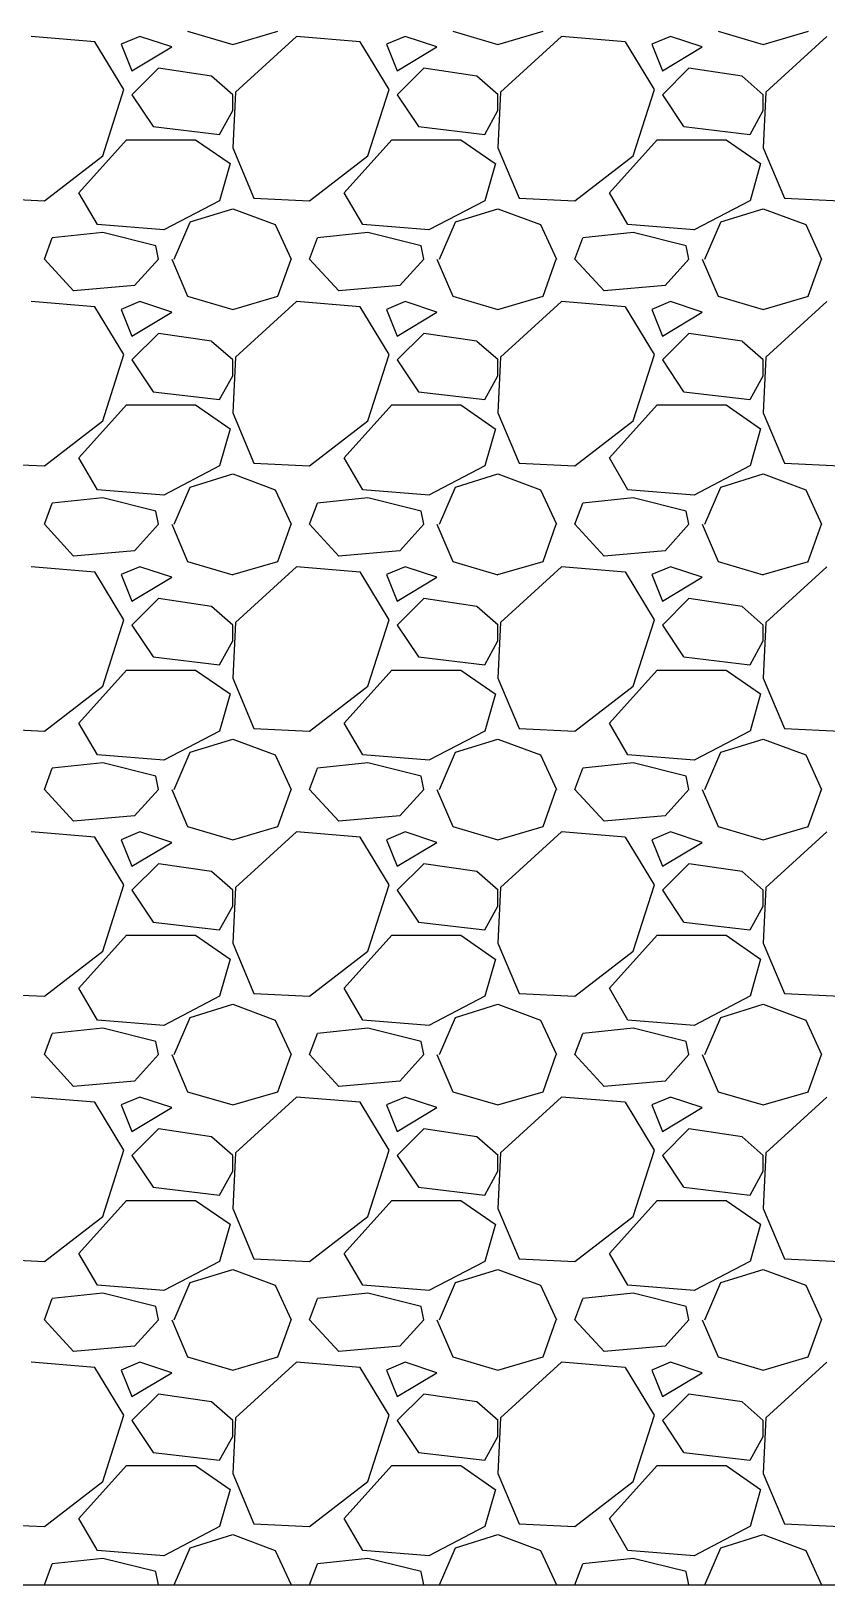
# Model space of a CAD drawing. Header units: metres. Extents: x 0 to 602, y 0 to 196.
# Drawn here: x 430.049 to 430.499, y 77.9 to 78.779 of the extents above; entities that cross this region are included whole.
import ezdxf

# ---------------------------------------------------------------- set-up
doc = ezdxf.new("R2010")
doc.units = ezdxf.units.M
doc.header["$MEASUREMENT"] = 0

msp = doc.modelspace()

# ---------------------------------------------------------------- linework, layer by layer
at = {"color": 2, "linetype": 'Continuous'}
for p, q in [((430.08481, 78.77331), (430.04881, 78.77631)), ((430.11031, 78.77632), (430.09981, 78.77182)), ((430.12831, 78.77032), (430.11031, 78.77632)), ((430.1373, 78.77931), (430.1628, 78.77181)), ((430.16281, 78.77181), (430.18831, 78.77931)), ((430.1988, 78.77631), (430.1643, 78.74481)), ((430.23481, 78.77331), (430.19881, 78.77631)), ((430.26031, 78.77632), (430.24981, 78.77182)), ((430.27831, 78.77032), (430.26031, 78.77632)), ((430.2873, 78.77931), (430.3128, 78.77181)), ((430.31281, 78.77181), (430.33831, 78.77931)), ((430.3488, 78.77631), (430.3143, 78.74481)), ((430.38481, 78.77331), (430.34881, 78.77631)), ((430.41031, 78.77632), (430.39981, 78.77182)), ((430.42831, 78.77032), (430.41031, 78.77632)), ((430.4373, 78.77931), (430.4628, 78.77181)), ((430.46281, 78.77181), (430.48831, 78.77931)), ((430.4988, 78.77631), (430.4643, 78.74481)), ((430.10134, 78.74632), (430.08484, 78.77332)), ((430.0998, 78.77182), (430.1058, 78.75682)), ((430.10581, 78.75682), (430.12831, 78.77032)), ((430.25134, 78.74632), (430.23484, 78.77332)), ((430.2498, 78.77182), (430.2558, 78.75682)), ((430.25581, 78.75682), (430.27831, 78.77032)), ((430.40134, 78.74632), (430.38484, 78.77332)), ((430.3998, 78.77182), (430.4058, 78.75682)), ((430.40581, 78.75682), (430.42831, 78.77032)), ((430.12081, 78.75831), (430.10581, 78.74331)), ((430.15081, 78.75382), (430.12081, 78.75832)), ((430.27081, 78.75831), (430.25581, 78.74331)), ((430.30081, 78.75382), (430.27081, 78.75832)), ((430.42081, 78.75831), (430.40581, 78.74331)), ((430.45081, 78.75382), (430.42081, 78.75832)), ((430.16283, 78.7433), (430.15083, 78.7538)), ((430.31283, 78.74329), (430.30083, 78.75379)), ((430.46283, 78.74329), (430.45083, 78.75379)), ((430.08931, 78.70881), (430.10131, 78.74631)), ((430.1058, 78.74332), (430.1178, 78.72532)), ((430.1643, 78.74483), (430.1628, 78.71333)), ((430.16281, 78.73432), (430.16281, 78.74332)), ((430.23931, 78.70881), (430.25131, 78.74631)), ((430.2558, 78.74332), (430.2678, 78.72532)), ((430.3143, 78.74483), (430.3128, 78.71333)), ((430.31281, 78.73432), (430.31281, 78.74332)), ((430.38931, 78.70881), (430.40131, 78.74631)), ((430.4058, 78.74332), (430.4178, 78.72532)), ((430.4643, 78.74483), (430.4628, 78.71333)), ((430.46281, 78.73432), (430.46281, 78.74332)), ((430.15532, 78.72082), (430.16282, 78.73432)), ((430.30532, 78.72082), (430.31282, 78.73432)), ((430.45532, 78.72082), (430.46282, 78.73432)), ((430.11781, 78.72531), (430.15531, 78.72081)), ((430.26781, 78.72531), (430.30531, 78.72081)), ((430.41781, 78.72531), (430.45531, 78.72081)), ((430.0758, 78.68783), (430.1028, 78.71783)), ((430.10281, 78.71782), (430.14181, 78.71782)), ((430.1418, 78.71784), (430.1613, 78.70434)), ((430.2258, 78.68783), (430.2528, 78.71783)), ((430.25281, 78.71782), (430.29181, 78.71782)), ((430.2918, 78.71784), (430.3113, 78.70434)), ((430.3758, 78.68783), (430.4028, 78.71783)), ((430.40281, 78.71782), (430.44181, 78.71782)), ((430.4418, 78.71784), (430.4613, 78.70434)), ((430.05631, 78.6833), (430.08931, 78.7088)), ((430.16279, 78.71335), (430.17479, 78.68485)), ((430.20631, 78.68329), (430.23931, 78.70879)), ((430.31278, 78.71335), (430.32478, 78.68485)), ((430.35631, 78.68329), (430.38931, 78.70879)), ((430.46278, 78.71335), (430.47478, 78.68485)), ((430.16132, 78.70431), (430.15532, 78.68331)), ((430.31132, 78.70431), (430.30532, 78.68331)), ((430.46132, 78.70431), (430.45532, 78.68331)), ((430.0248, 78.68481), (430.0563, 78.68331)), ((430.08633, 78.66981), (430.07583, 78.68781)), ((430.1553, 78.68332), (430.1238, 78.66682)), ((430.1748, 78.68481), (430.2063, 78.68331)), ((430.23633, 78.66981), (430.22583, 78.68781)), ((430.3053, 78.68332), (430.2738, 78.66682)), ((430.3248, 78.68481), (430.3563, 78.68331)), ((430.38633, 78.66981), (430.37583, 78.68781)), ((430.4553, 78.68332), (430.4238, 78.66682)), ((430.4748, 78.68481), (430.5063, 78.68331)), ((430.1298, 78.65031), (430.1388, 78.67131)), ((430.13881, 78.67132), (430.16281, 78.67882)), ((430.16281, 78.67882), (430.18681, 78.66982)), ((430.2798, 78.65031), (430.2888, 78.67131)), ((430.28881, 78.67132), (430.31281, 78.67882)), ((430.31281, 78.67882), (430.33681, 78.66982)), ((430.4298, 78.65031), (430.4388, 78.67131)), ((430.43881, 78.67132), (430.46281, 78.67882)), ((430.46281, 78.67882), (430.48681, 78.66982)), ((430.0563, 78.65032), (430.0608, 78.66232)), ((430.08931, 78.66531), (430.06081, 78.66231)), ((430.1238, 78.66683), (430.0863, 78.66983)), ((430.11931, 78.65782), (430.08931, 78.66532)), ((430.18681, 78.66981), (430.19581, 78.65031)), ((430.2063, 78.65032), (430.2108, 78.66232)), ((430.23931, 78.66531), (430.21081, 78.66231)), ((430.2738, 78.66683), (430.2363, 78.66983)), ((430.26931, 78.65782), (430.23931, 78.66532)), ((430.33681, 78.66981), (430.34581, 78.65031)), ((430.3563, 78.65032), (430.3608, 78.66232)), ((430.38931, 78.66531), (430.36081, 78.66231)), ((430.4238, 78.66683), (430.3863, 78.66983)), ((430.41931, 78.65782), (430.38931, 78.66532)), ((430.48681, 78.66981), (430.49581, 78.65031)), ((430.12081, 78.65031), (430.11931, 78.65781)), ((430.27081, 78.65031), (430.26931, 78.65781)), ((430.42081, 78.6503), (430.41931, 78.6578)), ((430.0728, 78.63235), (430.0563, 78.65035)), ((430.1208, 78.65033), (430.1073, 78.63533)), ((430.1283, 78.65032), (430.1373, 78.62932)), ((430.1883, 78.62933), (430.1958, 78.65033)), ((430.2228, 78.63235), (430.2063, 78.65035)), ((430.2708, 78.65033), (430.2573, 78.63533)), ((430.2783, 78.65032), (430.2873, 78.62932)), ((430.3383, 78.62933), (430.3458, 78.65033)), ((430.3728, 78.63235), (430.3563, 78.65035)), ((430.4208, 78.65033), (430.4073, 78.63533)), ((430.4283, 78.65032), (430.4373, 78.62932)), ((430.4883, 78.62933), (430.4958, 78.65033)), ((430.10731, 78.63532), (430.07281, 78.63232)), ((430.25731, 78.63532), (430.22281, 78.63232)), ((430.40731, 78.63532), (430.37281, 78.63232)), ((430.1373, 78.62931), (430.1628, 78.62181)), ((430.16281, 78.62182), (430.18831, 78.62932)), ((430.2873, 78.62931), (430.3128, 78.62181)), ((430.31281, 78.62182), (430.33831, 78.62932)), ((430.4373, 78.62931), (430.4628, 78.62181)), ((430.46281, 78.62182), (430.48831, 78.62932)), ((430.08481, 78.62331), (430.04881, 78.62631)), ((430.10133, 78.59632), (430.08483, 78.62332)), ((430.0998, 78.62182), (430.1058, 78.60682)), ((430.11031, 78.62632), (430.09981, 78.62182)), ((430.10581, 78.60682), (430.12831, 78.62032)), ((430.12831, 78.62032), (430.11031, 78.62632)), ((430.1988, 78.62631), (430.1643, 78.59481)), ((430.23481, 78.62331), (430.19881, 78.62631)), ((430.25134, 78.59632), (430.23484, 78.62332)), ((430.2498, 78.62182), (430.2558, 78.60682)), ((430.26031, 78.62632), (430.24981, 78.62182)), ((430.25581, 78.60682), (430.27831, 78.62032)), ((430.27831, 78.62032), (430.26031, 78.62632)), ((430.3488, 78.62631), (430.3143, 78.59481)), ((430.38481, 78.62331), (430.34881, 78.62631)), ((430.40134, 78.59632), (430.38484, 78.62332)), ((430.3998, 78.62182), (430.4058, 78.60682)), ((430.41031, 78.62632), (430.39981, 78.62182)), ((430.40581, 78.60682), (430.42831, 78.62032)), ((430.42831, 78.62032), (430.41031, 78.62632)), ((430.4988, 78.62631), (430.4643, 78.59481)), ((430.12081, 78.60831), (430.10581, 78.59331)), ((430.15081, 78.60382), (430.12081, 78.60832)), ((430.16283, 78.5933), (430.15083, 78.6038)), ((430.27081, 78.60831), (430.25581, 78.59331)), ((430.30081, 78.60382), (430.27081, 78.60832)), ((430.31283, 78.5933), (430.30083, 78.6038)), ((430.42081, 78.60831), (430.40581, 78.59331)), ((430.45081, 78.60382), (430.42081, 78.60832)), ((430.46283, 78.5933), (430.45083, 78.60379)), ((430.08931, 78.55881), (430.10131, 78.59631)), ((430.1058, 78.59332), (430.1178, 78.57532)), ((430.1643, 78.59483), (430.1628, 78.56333)), ((430.16281, 78.58432), (430.16281, 78.59332)), ((430.23931, 78.55881), (430.25131, 78.59631)), ((430.2558, 78.59332), (430.2678, 78.57532)), ((430.3143, 78.59483), (430.3128, 78.56333)), ((430.31281, 78.58432), (430.31281, 78.59332)), ((430.38931, 78.55881), (430.40131, 78.59631)), ((430.4058, 78.59332), (430.4178, 78.57532)), ((430.4643, 78.59483), (430.4628, 78.56333)), ((430.46281, 78.58432), (430.46281, 78.59332)), ((430.15532, 78.57082), (430.16282, 78.58432)), ((430.30532, 78.57082), (430.31282, 78.58432)), ((430.45532, 78.57082), (430.46282, 78.58432)), ((430.11781, 78.57531), (430.15531, 78.57081)), ((430.26781, 78.57531), (430.30531, 78.57081)), ((430.41781, 78.57531), (430.45531, 78.57081)), ((430.0758, 78.53783), (430.1028, 78.56783)), ((430.10281, 78.56782), (430.14181, 78.56782)), ((430.1418, 78.56784), (430.1613, 78.55434)), ((430.2258, 78.53783), (430.2528, 78.56783)), ((430.25281, 78.56782), (430.29181, 78.56782)), ((430.2918, 78.56784), (430.3113, 78.55434)), ((430.3758, 78.53783), (430.4028, 78.56783)), ((430.40281, 78.56782), (430.44181, 78.56782)), ((430.4418, 78.56784), (430.4613, 78.55434)), ((430.05631, 78.53329), (430.08931, 78.55879)), ((430.16279, 78.56335), (430.17479, 78.53485)), ((430.20631, 78.53329), (430.23931, 78.55879)), ((430.31279, 78.56335), (430.32479, 78.53485)), ((430.35631, 78.53329), (430.38931, 78.55879)), ((430.46278, 78.56335), (430.47478, 78.53485)), ((430.16132, 78.55431), (430.15532, 78.53331)), ((430.31132, 78.55431), (430.30532, 78.53331)), ((430.46132, 78.55431), (430.45532, 78.53331)), ((430.02481, 78.53481), (430.05631, 78.53331)), ((430.08633, 78.51981), (430.07583, 78.53781)), ((430.1553, 78.53332), (430.1238, 78.51682)), ((430.17481, 78.53481), (430.20631, 78.53331)), ((430.23633, 78.51981), (430.22583, 78.53781)), ((430.3053, 78.53333), (430.2738, 78.51683)), ((430.32481, 78.53481), (430.35631, 78.53331)), ((430.38633, 78.51981), (430.37583, 78.53781)), ((430.4553, 78.53333), (430.4238, 78.51683)), ((430.47481, 78.53481), (430.50631, 78.53331)), ((430.1298, 78.50031), (430.1388, 78.52131)), ((430.13881, 78.52132), (430.16281, 78.52882)), ((430.16281, 78.52882), (430.18681, 78.51982)), ((430.2798, 78.50031), (430.2888, 78.52131)), ((430.28881, 78.52132), (430.31281, 78.52882)), ((430.31281, 78.52882), (430.33681, 78.51982)), ((430.4298, 78.50031), (430.4388, 78.52131)), ((430.43881, 78.52132), (430.46281, 78.52882)), ((430.46281, 78.52882), (430.48681, 78.51982)), ((430.0563, 78.50032), (430.0608, 78.51232)), ((430.08931, 78.51531), (430.06081, 78.51231)), ((430.12381, 78.51683), (430.08631, 78.51983)), ((430.11931, 78.50782), (430.08931, 78.51532)), ((430.18681, 78.51981), (430.19581, 78.50031)), ((430.2063, 78.50032), (430.2108, 78.51232)), ((430.23931, 78.51531), (430.21081, 78.51231)), ((430.27381, 78.51683), (430.23631, 78.51983)), ((430.26931, 78.50782), (430.23931, 78.51532)), ((430.33681, 78.51981), (430.34581, 78.50031)), ((430.3563, 78.50032), (430.3608, 78.51232)), ((430.38931, 78.51531), (430.36081, 78.51231)), ((430.42381, 78.51683), (430.3863, 78.51983)), ((430.41931, 78.50782), (430.38931, 78.51532)), ((430.48681, 78.51981), (430.49581, 78.50031)), ((430.12081, 78.50031), (430.11931, 78.50781)), ((430.27081, 78.50031), (430.26931, 78.50781)), ((430.42081, 78.5003), (430.41931, 78.5078)), ((430.0728, 78.48235), (430.0563, 78.50035)), ((430.1208, 78.50033), (430.1073, 78.48533)), ((430.1283, 78.50032), (430.1373, 78.47932)), ((430.1883, 78.47933), (430.1958, 78.50033)), ((430.2228, 78.48235), (430.2063, 78.50035)), ((430.2708, 78.50033), (430.2573, 78.48533)), ((430.2783, 78.50032), (430.2873, 78.47932)), ((430.3383, 78.47933), (430.3458, 78.50033)), ((430.3728, 78.48235), (430.3563, 78.50035)), ((430.4208, 78.50033), (430.4073, 78.48533)), ((430.4283, 78.50032), (430.4373, 78.47932)), ((430.4883, 78.47933), (430.4958, 78.50033)), ((430.10731, 78.48532), (430.07281, 78.48232)), ((430.1373, 78.47931), (430.1628, 78.47181)), ((430.16281, 78.47182), (430.18831, 78.47932)), ((430.25731, 78.48532), (430.22281, 78.48232)), ((430.2873, 78.47931), (430.3128, 78.47181)), ((430.31281, 78.47182), (430.33831, 78.47932)), ((430.40731, 78.48531), (430.37281, 78.48231)), ((430.4373, 78.47931), (430.4628, 78.47181)), ((430.46281, 78.47182), (430.48831, 78.47932)), ((430.08481, 78.47331), (430.04881, 78.47631)), ((430.10133, 78.44632), (430.08483, 78.47332)), ((430.0998, 78.47182), (430.1058, 78.45682)), ((430.11031, 78.47632), (430.09981, 78.47182)), ((430.10581, 78.45682), (430.12831, 78.47032)), ((430.12831, 78.47032), (430.11031, 78.47632)), ((430.1988, 78.47631), (430.1643, 78.44481)), ((430.23481, 78.47331), (430.19881, 78.47631)), ((430.25134, 78.44632), (430.23484, 78.47332)), ((430.2498, 78.47182), (430.2558, 78.45682)), ((430.26031, 78.47632), (430.24981, 78.47182)), ((430.25581, 78.45682), (430.27831, 78.47032)), ((430.27831, 78.47032), (430.26031, 78.47632)), ((430.3488, 78.47631), (430.3143, 78.44481)), ((430.38481, 78.47331), (430.34881, 78.47631)), ((430.40134, 78.44632), (430.38484, 78.47332)), ((430.3998, 78.47182), (430.4058, 78.45682)), ((430.41031, 78.47632), (430.39981, 78.47182)), ((430.40581, 78.45682), (430.42831, 78.47032)), ((430.42831, 78.47032), (430.41031, 78.47632)), ((430.4988, 78.47631), (430.4643, 78.44481)), ((430.12081, 78.45831), (430.10581, 78.44331)), ((430.15081, 78.45382), (430.12081, 78.45832)), ((430.16283, 78.4433), (430.15083, 78.4538)), ((430.27081, 78.45831), (430.25581, 78.44331)), ((430.30081, 78.45382), (430.27081, 78.45832)), ((430.31283, 78.4433), (430.30083, 78.4538)), ((430.42081, 78.45831), (430.40581, 78.44331)), ((430.45081, 78.45382), (430.42081, 78.45832)), ((430.46283, 78.4433), (430.45083, 78.4538)), ((430.08931, 78.40881), (430.10131, 78.44631)), ((430.1058, 78.44332), (430.1178, 78.42532)), ((430.1643, 78.44483), (430.1628, 78.41333)), ((430.16281, 78.43432), (430.16281, 78.44332)), ((430.23931, 78.40881), (430.25131, 78.44631)), ((430.2558, 78.44332), (430.2678, 78.42532)), ((430.3143, 78.44483), (430.3128, 78.41333)), ((430.31281, 78.43432), (430.31281, 78.44332)), ((430.38931, 78.40881), (430.40131, 78.44631)), ((430.4058, 78.44332), (430.4178, 78.42532)), ((430.4643, 78.44483), (430.4628, 78.41333)), ((430.46281, 78.43432), (430.46281, 78.44332)), ((430.15532, 78.42082), (430.16282, 78.43432)), ((430.30532, 78.42082), (430.31282, 78.43432)), ((430.45532, 78.42082), (430.46282, 78.43432)), ((430.11781, 78.42531), (430.15531, 78.42081)), ((430.26781, 78.42531), (430.30531, 78.42081)), ((430.41781, 78.42531), (430.45531, 78.42081)), ((430.0758, 78.38783), (430.1028, 78.41783)), ((430.10281, 78.41782), (430.14181, 78.41782)), ((430.1418, 78.41783), (430.1613, 78.40433)), ((430.2258, 78.38783), (430.2528, 78.41783)), ((430.25281, 78.41782), (430.29181, 78.41782)), ((430.2918, 78.41783), (430.3113, 78.40433)), ((430.3758, 78.38783), (430.4028, 78.41783)), ((430.40281, 78.41782), (430.44181, 78.41782)), ((430.4418, 78.41784), (430.4613, 78.40434)), ((430.05631, 78.38329), (430.08931, 78.40879)), ((430.16279, 78.41335), (430.17479, 78.38485)), ((430.20631, 78.38329), (430.23931, 78.40879)), ((430.31279, 78.41335), (430.32479, 78.38485)), ((430.35631, 78.38329), (430.38931, 78.40879)), ((430.46278, 78.41335), (430.47478, 78.38485)), ((430.16132, 78.40431), (430.15532, 78.38331)), ((430.31132, 78.40431), (430.30532, 78.38331)), ((430.46132, 78.40431), (430.45532, 78.38331)), ((430.02481, 78.38482), (430.05631, 78.38332)), ((430.08633, 78.36981), (430.07583, 78.38781)), ((430.1553, 78.38333), (430.1238, 78.36683)), ((430.17481, 78.38482), (430.20631, 78.38332)), ((430.23633, 78.36981), (430.22583, 78.38781)), ((430.3053, 78.38333), (430.2738, 78.36683)), ((430.32481, 78.38482), (430.35631, 78.38332)), ((430.38633, 78.36981), (430.37583, 78.38781)), ((430.4553, 78.38333), (430.4238, 78.36683)), ((430.47481, 78.38482), (430.50631, 78.38332)), ((430.13881, 78.37132), (430.16281, 78.37882)), ((430.16281, 78.37882), (430.18681, 78.36982)), ((430.28881, 78.37132), (430.31281, 78.37882)), ((430.31281, 78.37882), (430.33681, 78.36982)), ((430.43881, 78.37132), (430.46281, 78.37882)), ((430.46281, 78.37882), (430.48681, 78.36982)), ((430.08931, 78.36532), (430.06081, 78.36232)), ((430.12381, 78.36682), (430.08631, 78.36982)), ((430.11931, 78.35782), (430.08931, 78.36532)), ((430.1298, 78.35031), (430.1388, 78.37131)), ((430.18681, 78.36981), (430.19581, 78.35031)), ((430.23931, 78.36532), (430.21081, 78.36232)), ((430.27381, 78.36682), (430.23631, 78.36982)), ((430.26931, 78.35782), (430.23931, 78.36532)), ((430.2798, 78.35031), (430.2888, 78.37131)), ((430.33681, 78.36981), (430.34581, 78.35031)), ((430.38931, 78.36532), (430.36081, 78.36232)), ((430.42381, 78.36682), (430.38631, 78.36982)), ((430.41931, 78.35782), (430.38931, 78.36532)), ((430.4298, 78.35031), (430.4388, 78.37131)), ((430.48681, 78.36981), (430.49581, 78.35031)), ((430.0563, 78.35032), (430.0608, 78.36232)), ((430.12081, 78.35031), (430.11931, 78.35781)), ((430.2063, 78.35032), (430.2108, 78.36232)), ((430.27081, 78.35031), (430.26931, 78.35781)), ((430.3563, 78.35032), (430.3608, 78.36232)), ((430.42081, 78.35031), (430.41931, 78.35781)), ((430.0728, 78.33235), (430.0563, 78.35035)), ((430.1208, 78.35033), (430.1073, 78.33533)), ((430.1283, 78.35032), (430.1373, 78.32932)), ((430.1883, 78.32933), (430.1958, 78.35033)), ((430.2228, 78.33235), (430.2063, 78.35035)), ((430.2708, 78.35033), (430.2573, 78.33533)), ((430.2783, 78.35032), (430.2873, 78.32932)), ((430.3383, 78.32933), (430.3458, 78.35033)), ((430.3728, 78.33235), (430.3563, 78.35035)), ((430.4208, 78.35033), (430.4073, 78.33533)), ((430.4283, 78.35032), (430.4373, 78.32932)), ((430.4883, 78.32933), (430.4958, 78.35033)), ((430.10731, 78.33531), (430.07281, 78.33231)), ((430.1373, 78.32931), (430.1628, 78.32181)), ((430.16281, 78.32182), (430.18831, 78.32932)), ((430.25731, 78.33531), (430.22281, 78.33231)), ((430.2873, 78.32931), (430.3128, 78.32181)), ((430.31281, 78.32182), (430.33831, 78.32932)), ((430.40731, 78.33531), (430.37281, 78.33231)), ((430.4373, 78.32931), (430.4628, 78.32181)), ((430.46281, 78.32182), (430.48831, 78.32932)), ((430.08481, 78.32332), (430.04881, 78.32632)), ((430.10133, 78.29632), (430.08483, 78.32332)), ((430.0998, 78.32182), (430.1058, 78.30682)), ((430.11031, 78.32632), (430.09981, 78.32182)), ((430.10581, 78.30682), (430.12831, 78.32032)), ((430.12831, 78.32032), (430.11031, 78.32632)), ((430.1988, 78.32631), (430.1643, 78.29481)), ((430.23481, 78.32332), (430.19881, 78.32632)), ((430.25133, 78.29632), (430.23483, 78.32332)), ((430.2498, 78.32182), (430.2558, 78.30682)), ((430.26031, 78.32632), (430.24981, 78.32182)), ((430.25581, 78.30682), (430.27831, 78.32032)), ((430.27831, 78.32032), (430.26031, 78.32632)), ((430.3488, 78.32631), (430.3143, 78.29481)), ((430.38481, 78.32332), (430.34881, 78.32632)), ((430.40134, 78.29632), (430.38484, 78.32332)), ((430.3998, 78.32182), (430.4058, 78.30682)), ((430.41031, 78.32632), (430.39981, 78.32182)), ((430.40581, 78.30682), (430.42831, 78.32032)), ((430.42831, 78.32032), (430.41031, 78.32632)), ((430.4988, 78.32631), (430.4643, 78.29481)), ((430.12081, 78.30831), (430.10581, 78.29331)), ((430.15081, 78.30382), (430.12081, 78.30832)), ((430.16283, 78.2933), (430.15083, 78.3038)), ((430.27081, 78.30831), (430.25581, 78.29331)), ((430.30081, 78.30382), (430.27081, 78.30832)), ((430.31283, 78.2933), (430.30083, 78.3038)), ((430.42081, 78.30831), (430.40581, 78.29331)), ((430.45081, 78.30382), (430.42081, 78.30832)), ((430.46283, 78.2933), (430.45083, 78.3038)), ((430.08931, 78.25881), (430.10131, 78.29631)), ((430.1058, 78.29332), (430.1178, 78.27532)), ((430.1643, 78.29483), (430.1628, 78.26333)), ((430.16281, 78.28432), (430.16281, 78.29332)), ((430.23931, 78.25881), (430.25131, 78.29631)), ((430.2558, 78.29332), (430.2678, 78.27532)), ((430.3143, 78.29483), (430.3128, 78.26333)), ((430.31281, 78.28432), (430.31281, 78.29332)), ((430.38931, 78.25881), (430.40131, 78.29631)), ((430.4058, 78.29332), (430.4178, 78.27532)), ((430.4643, 78.29483), (430.4628, 78.26333)), ((430.46281, 78.28432), (430.46281, 78.29332)), ((430.15532, 78.27082), (430.16282, 78.28432)), ((430.30532, 78.27082), (430.31282, 78.28432)), ((430.45532, 78.27082), (430.46282, 78.28432)), ((430.11781, 78.27531), (430.15531, 78.27081)), ((430.26781, 78.27531), (430.30531, 78.27081)), ((430.41781, 78.27531), (430.45531, 78.27081)), ((430.0758, 78.23783), (430.1028, 78.26783)), ((430.10281, 78.26782), (430.14181, 78.26782)), ((430.1418, 78.26783), (430.1613, 78.25433)), ((430.2258, 78.23783), (430.2528, 78.26783)), ((430.25281, 78.26782), (430.29181, 78.26782)), ((430.2918, 78.26783), (430.3113, 78.25433)), ((430.3758, 78.23783), (430.4028, 78.26783)), ((430.40281, 78.26782), (430.44181, 78.26782)), ((430.4418, 78.26783), (430.4613, 78.25433)), ((430.05631, 78.23329), (430.08931, 78.25879)), ((430.16279, 78.26335), (430.17479, 78.23485)), ((430.20631, 78.23329), (430.23931, 78.25879)), ((430.31279, 78.26335), (430.32479, 78.23485)), ((430.35631, 78.23329), (430.38931, 78.25879)), ((430.46279, 78.26335), (430.47479, 78.23485)), ((430.16132, 78.25431), (430.15532, 78.23331)), ((430.31132, 78.25431), (430.30532, 78.23331)), ((430.46132, 78.25431), (430.45532, 78.23331)), ((430.02481, 78.23482), (430.05631, 78.23332)), ((430.08633, 78.21981), (430.07583, 78.23781)), ((430.1553, 78.23333), (430.1238, 78.21683)), ((430.17481, 78.23482), (430.20631, 78.23332)), ((430.23633, 78.21981), (430.22583, 78.23781)), ((430.3053, 78.23333), (430.2738, 78.21683)), ((430.32481, 78.23482), (430.35631, 78.23332)), ((430.38633, 78.21981), (430.37583, 78.23781)), ((430.4553, 78.23333), (430.4238, 78.21683)), ((430.47481, 78.23482), (430.50631, 78.23332)), ((430.13881, 78.22132), (430.16281, 78.22882)), ((430.16281, 78.22882), (430.18681, 78.21982)), ((430.28881, 78.22132), (430.31281, 78.22882)), ((430.31281, 78.22882), (430.33681, 78.21982)), ((430.43881, 78.22132), (430.46281, 78.22882)), ((430.46281, 78.22882), (430.48681, 78.21982)), ((430.08931, 78.21532), (430.06081, 78.21232)), ((430.12381, 78.21682), (430.08631, 78.21982)), ((430.11931, 78.20782), (430.08931, 78.21532)), ((430.1298, 78.20031), (430.1388, 78.22131)), ((430.18681, 78.21981), (430.19581, 78.20031)), ((430.23931, 78.21532), (430.21081, 78.21232)), ((430.27381, 78.21682), (430.23631, 78.21982)), ((430.26931, 78.20782), (430.23931, 78.21532)), ((430.2798, 78.20031), (430.2888, 78.22131)), ((430.33681, 78.21981), (430.34581, 78.20031)), ((430.38931, 78.21532), (430.36081, 78.21232)), ((430.42381, 78.21682), (430.38631, 78.21982)), ((430.41931, 78.20782), (430.38931, 78.21532)), ((430.4298, 78.20031), (430.4388, 78.22131)), ((430.48681, 78.21981), (430.49581, 78.20031)), ((430.0563, 78.20032), (430.0608, 78.21232)), ((430.12081, 78.20031), (430.11931, 78.20781)), ((430.2063, 78.20032), (430.2108, 78.21232)), ((430.27081, 78.20031), (430.26931, 78.20781)), ((430.3563, 78.20032), (430.3608, 78.21232)), ((430.42081, 78.20031), (430.41931, 78.20781)), ((430.0728, 78.18234), (430.0563, 78.20034)), ((430.1208, 78.20033), (430.1073, 78.18533)), ((430.1283, 78.20032), (430.1373, 78.17932)), ((430.1883, 78.17933), (430.1958, 78.20033)), ((430.2228, 78.18235), (430.2063, 78.20035)), ((430.2708, 78.20033), (430.2573, 78.18533)), ((430.2783, 78.20032), (430.2873, 78.17932)), ((430.3383, 78.17933), (430.3458, 78.20033)), ((430.3728, 78.18235), (430.3563, 78.20035)), ((430.4208, 78.20033), (430.4073, 78.18533)), ((430.4283, 78.20032), (430.4373, 78.17932)), ((430.4883, 78.17933), (430.4958, 78.20033)), ((430.10731, 78.18531), (430.07281, 78.18231)), ((430.1373, 78.17931), (430.1628, 78.17181)), ((430.16281, 78.17182), (430.18831, 78.17932)), ((430.25731, 78.18531), (430.22281, 78.18231)), ((430.2873, 78.17931), (430.3128, 78.17181)), ((430.31281, 78.17182), (430.33831, 78.17932)), ((430.40731, 78.18531), (430.37281, 78.18231)), ((430.4373, 78.17931), (430.4628, 78.17181)), ((430.46281, 78.17182), (430.48831, 78.17932)), ((430.08481, 78.17332), (430.04881, 78.17632)), ((430.10133, 78.14632), (430.08483, 78.17332)), ((430.0998, 78.17182), (430.1058, 78.15682)), ((430.11031, 78.17632), (430.09981, 78.17182)), ((430.10581, 78.15682), (430.12831, 78.17032)), ((430.12831, 78.17032), (430.11031, 78.17632)), ((430.1988, 78.17631), (430.1643, 78.14481)), ((430.23481, 78.17332), (430.19881, 78.17632)), ((430.25133, 78.14632), (430.23483, 78.17332)), ((430.2498, 78.17182), (430.2558, 78.15682)), ((430.26031, 78.17632), (430.24981, 78.17182)), ((430.25581, 78.15682), (430.27831, 78.17032)), ((430.27831, 78.17032), (430.26031, 78.17632)), ((430.3488, 78.17631), (430.3143, 78.14481)), ((430.38481, 78.17332), (430.34881, 78.17632)), ((430.40134, 78.14632), (430.38484, 78.17332)), ((430.3998, 78.17182), (430.4058, 78.15682)), ((430.41031, 78.17632), (430.39981, 78.17182)), ((430.40581, 78.15682), (430.42831, 78.17032)), ((430.42831, 78.17032), (430.41031, 78.17632)), ((430.4988, 78.17631), (430.4643, 78.14481)), ((430.12081, 78.15831), (430.10581, 78.14331)), ((430.15081, 78.15382), (430.12081, 78.15832)), ((430.16283, 78.1433), (430.15083, 78.1538)), ((430.27081, 78.15831), (430.25581, 78.14331)), ((430.30081, 78.15382), (430.27081, 78.15832)), ((430.31283, 78.1433), (430.30083, 78.1538)), ((430.42081, 78.15831), (430.40581, 78.14331)), ((430.45081, 78.15382), (430.42081, 78.15832)), ((430.46283, 78.1433), (430.45083, 78.1538)), ((430.08931, 78.10881), (430.10131, 78.14631)), ((430.1058, 78.14332), (430.1178, 78.12532)), ((430.1643, 78.14483), (430.1628, 78.11333)), ((430.16281, 78.13432), (430.16281, 78.14332)), ((430.23931, 78.10881), (430.25131, 78.14631)), ((430.2558, 78.14332), (430.2678, 78.12532)), ((430.3143, 78.14483), (430.3128, 78.11333)), ((430.31281, 78.13432), (430.31281, 78.14332)), ((430.38931, 78.10881), (430.40131, 78.14631)), ((430.4058, 78.14332), (430.4178, 78.12532)), ((430.4643, 78.14483), (430.4628, 78.11333)), ((430.46281, 78.13432), (430.46281, 78.14332)), ((430.15532, 78.12082), (430.16282, 78.13432)), ((430.30532, 78.12082), (430.31282, 78.13432)), ((430.45532, 78.12082), (430.46282, 78.13432)), ((430.0758, 78.08783), (430.1028, 78.11783)), ((430.10281, 78.11782), (430.14181, 78.11782)), ((430.11781, 78.12531), (430.15531, 78.12081)), ((430.1418, 78.11783), (430.1613, 78.10433)), ((430.2258, 78.08783), (430.2528, 78.11783)), ((430.25281, 78.11782), (430.29181, 78.11782)), ((430.26781, 78.12531), (430.30531, 78.12081)), ((430.2918, 78.11783), (430.3113, 78.10433)), ((430.3758, 78.08783), (430.4028, 78.11783)), ((430.40281, 78.11782), (430.44181, 78.11782)), ((430.41781, 78.12531), (430.45531, 78.12081)), ((430.4418, 78.11783), (430.4613, 78.10433)), ((430.05631, 78.08329), (430.08931, 78.10879)), ((430.16279, 78.11335), (430.17479, 78.08485)), ((430.20631, 78.08329), (430.23931, 78.10879)), ((430.31279, 78.11335), (430.32479, 78.08485)), ((430.35631, 78.08329), (430.38931, 78.10879)), ((430.46279, 78.11335), (430.47479, 78.08485)), ((430.16132, 78.10431), (430.15532, 78.08331)), ((430.31132, 78.10431), (430.30532, 78.08331)), ((430.46132, 78.10431), (430.45532, 78.08331)), ((430.02481, 78.08482), (430.05631, 78.08332)), ((430.08633, 78.06981), (430.07583, 78.08781)), ((430.1553, 78.08333), (430.1238, 78.06683)), ((430.17481, 78.08482), (430.20631, 78.08332)), ((430.23633, 78.06981), (430.22583, 78.08781)), ((430.3053, 78.08333), (430.2738, 78.06683)), ((430.32481, 78.08482), (430.35631, 78.08332)), ((430.38633, 78.06981), (430.37583, 78.08781)), ((430.4553, 78.08333), (430.4238, 78.06683)), ((430.47481, 78.08482), (430.50631, 78.08332)), ((430.13881, 78.07132), (430.16281, 78.07882)), ((430.16281, 78.07882), (430.18681, 78.06982)), ((430.28881, 78.07132), (430.31281, 78.07882)), ((430.31281, 78.07882), (430.33681, 78.06982)), ((430.43881, 78.07132), (430.46281, 78.07882)), ((430.46281, 78.07882), (430.48681, 78.06982)), ((430.08931, 78.06532), (430.06081, 78.06232)), ((430.12381, 78.06682), (430.08631, 78.06982)), ((430.11931, 78.05782), (430.08931, 78.06532)), ((430.1298, 78.05031), (430.1388, 78.07131)), ((430.18681, 78.06981), (430.19581, 78.05031)), ((430.23931, 78.06532), (430.21081, 78.06232)), ((430.27381, 78.06682), (430.23631, 78.06982)), ((430.26931, 78.05782), (430.23931, 78.06532)), ((430.2798, 78.05031), (430.2888, 78.07131)), ((430.33681, 78.06981), (430.34581, 78.05031)), ((430.38931, 78.06532), (430.36081, 78.06232)), ((430.42381, 78.06682), (430.38631, 78.06982)), ((430.41931, 78.05782), (430.38931, 78.06532)), ((430.4298, 78.05031), (430.4388, 78.07131)), ((430.48681, 78.06981), (430.49581, 78.05031)), ((430.0563, 78.05032), (430.0608, 78.06232)), ((430.12081, 78.05031), (430.11931, 78.05781)), ((430.2063, 78.05032), (430.2108, 78.06232)), ((430.27081, 78.05031), (430.26931, 78.05781)), ((430.3563, 78.05032), (430.3608, 78.06232)), ((430.42081, 78.05031), (430.41931, 78.05781)), ((430.0728, 78.03234), (430.0563, 78.05034)), ((430.1208, 78.05033), (430.1073, 78.03533)), ((430.1283, 78.05032), (430.1373, 78.02932)), ((430.1883, 78.02933), (430.1958, 78.05033)), ((430.2228, 78.03234), (430.2063, 78.05034)), ((430.2708, 78.05033), (430.2573, 78.03533)), ((430.2783, 78.05032), (430.2873, 78.02932)), ((430.3383, 78.02933), (430.3458, 78.05033)), ((430.3728, 78.03235), (430.3563, 78.05035)), ((430.4208, 78.05033), (430.4073, 78.03533)), ((430.4283, 78.05032), (430.4373, 78.02932)), ((430.4883, 78.02933), (430.4958, 78.05033)), ((430.10731, 78.03531), (430.07281, 78.03231)), ((430.13731, 78.02932), (430.16281, 78.02182)), ((430.16281, 78.02182), (430.18831, 78.02932)), ((430.25731, 78.03531), (430.22281, 78.03231)), ((430.28731, 78.02932), (430.31281, 78.02182)), ((430.31281, 78.02182), (430.3383, 78.02932)), ((430.40731, 78.03531), (430.37281, 78.03231)), ((430.43731, 78.02932), (430.4628, 78.02182)), ((430.4628, 78.02182), (430.4883, 78.02932)), ((430.08481, 78.02332), (430.04881, 78.02632)), ((430.10133, 77.99632), (430.08483, 78.02332)), ((430.0998, 78.02182), (430.1058, 78.00682)), ((430.11031, 78.02632), (430.09981, 78.02182)), ((430.10581, 78.00682), (430.12831, 78.02032)), ((430.12831, 78.02032), (430.11031, 78.02632)), ((430.1988, 78.02631), (430.1643, 77.99481)), ((430.23481, 78.02332), (430.19881, 78.02632)), ((430.25133, 77.99632), (430.23483, 78.02332)), ((430.2498, 78.02182), (430.2558, 78.00682)), ((430.26031, 78.02632), (430.24981, 78.02182)), ((430.25581, 78.00682), (430.27831, 78.02032)), ((430.27831, 78.02032), (430.26031, 78.02632)), ((430.3488, 78.02631), (430.3143, 77.99481)), ((430.38481, 78.02332), (430.34881, 78.02632)), ((430.40133, 77.99632), (430.38483, 78.02332)), ((430.3998, 78.02182), (430.4058, 78.00682)), ((430.41031, 78.02632), (430.39981, 78.02182)), ((430.40581, 78.00682), (430.42831, 78.02032)), ((430.42831, 78.02032), (430.41031, 78.02632)), ((430.4988, 78.02631), (430.4643, 77.99481)), ((430.12081, 78.00831), (430.10581, 77.99331)), ((430.15081, 78.00382), (430.12081, 78.00832)), ((430.16282, 77.9933), (430.15082, 78.0038)), ((430.27081, 78.00831), (430.25581, 77.99331)), ((430.30081, 78.00382), (430.27081, 78.00832)), ((430.31283, 77.9933), (430.30083, 78.0038)), ((430.42081, 78.00831), (430.40581, 77.99331)), ((430.45081, 78.00382), (430.42081, 78.00832)), ((430.46283, 77.9933), (430.45083, 78.0038)), ((430.08931, 77.95881), (430.10131, 77.99631)), ((430.1643, 77.99483), (430.1628, 77.96333)), ((430.23931, 77.95881), (430.25131, 77.99631)), ((430.3143, 77.99483), (430.3128, 77.96333)), ((430.38931, 77.95881), (430.40131, 77.99631)), ((430.4643, 77.99483), (430.4628, 77.96333)), ((430.10581, 77.99332), (430.11781, 77.97532)), ((430.16281, 77.98432), (430.16281, 77.99332)), ((430.2558, 77.99332), (430.2678, 77.97532)), ((430.31281, 77.98432), (430.31281, 77.99332)), ((430.4058, 77.99332), (430.4178, 77.97532)), ((430.46281, 77.98432), (430.46281, 77.99332)), ((430.15532, 77.97082), (430.16282, 77.98432)), ((430.30532, 77.97082), (430.31282, 77.98432)), ((430.45532, 77.97082), (430.46282, 77.98432)), ((430.0758, 77.93783), (430.1028, 77.96783)), ((430.10281, 77.96782), (430.14181, 77.96782)), ((430.11781, 77.97531), (430.15531, 77.97081)), ((430.1418, 77.96783), (430.1613, 77.95433)), ((430.2258, 77.93783), (430.2528, 77.96783)), ((430.25281, 77.96782), (430.29181, 77.96782)), ((430.26781, 77.97531), (430.30531, 77.97081)), ((430.2918, 77.96783), (430.3113, 77.95433)), ((430.3758, 77.93783), (430.4028, 77.96783)), ((430.40281, 77.96782), (430.44181, 77.96782)), ((430.41781, 77.97531), (430.45531, 77.97081)), ((430.4418, 77.96783), (430.4613, 77.95433)), ((430.05631, 77.93329), (430.08931, 77.95879)), ((430.16279, 77.96335), (430.17479, 77.93485)), ((430.20631, 77.93328), (430.23931, 77.95878)), ((430.31279, 77.96335), (430.32479, 77.93485)), ((430.35631, 77.93328), (430.38931, 77.95878)), ((430.46279, 77.96335), (430.47479, 77.93485)), ((430.16132, 77.95431), (430.15532, 77.93331)), ((430.31132, 77.95431), (430.30532, 77.93331)), ((430.46132, 77.95431), (430.45532, 77.93331)), ((430.02481, 77.93482), (430.05631, 77.93332)), ((430.08633, 77.91981), (430.07583, 77.93781)), ((430.1553, 77.93333), (430.1238, 77.91683)), ((430.17481, 77.93482), (430.20631, 77.93332)), ((430.23633, 77.91981), (430.22583, 77.93781)), ((430.3053, 77.93333), (430.2738, 77.91683)), ((430.32481, 77.93482), (430.35631, 77.93332)), ((430.38633, 77.91981), (430.37583, 77.93781)), ((430.4553, 77.93333), (430.4238, 77.91683)), ((430.47481, 77.93482), (430.50631, 77.93332)), ((430.13881, 77.92132), (430.16281, 77.92882)), ((430.16281, 77.92882), (430.18681, 77.91982)), ((430.28881, 77.92132), (430.31281, 77.92882)), ((430.31281, 77.92882), (430.33681, 77.91982)), ((430.43881, 77.92132), (430.46281, 77.92882)), ((430.46281, 77.92882), (430.48681, 77.91982)), ((430.08931, 77.91532), (430.06081, 77.91232)), ((430.12381, 77.91682), (430.08631, 77.91982)), ((430.11931, 77.90782), (430.08931, 77.91532)), ((430.1298, 77.90032), (430.1388, 77.92131)), ((430.18681, 77.91981), (430.19581, 77.90032)), ((430.23931, 77.91532), (430.21081, 77.91232)), ((430.27381, 77.91682), (430.23631, 77.91982)), ((430.26931, 77.90782), (430.23931, 77.91532)), ((430.2798, 77.90032), (430.2888, 77.92131)), ((430.33681, 77.91981), (430.34581, 77.90032)), ((430.38931, 77.91532), (430.36081, 77.91232)), ((430.42381, 77.91682), (430.38631, 77.91982)), ((430.41931, 77.90782), (430.38931, 77.91532)), ((430.4298, 77.90032), (430.4388, 77.92131)), ((430.48681, 77.91981), (430.49581, 77.90032)), ((430.0563, 77.90032), (430.0608, 77.91232)), ((430.12081, 77.90032), (430.11931, 77.90781)), ((430.2063, 77.90032), (430.2108, 77.91232)), ((430.27081, 77.90032), (430.26931, 77.90781)), ((430.3563, 77.90032), (430.3608, 77.91232)), ((430.42081, 77.90032), (430.41931, 77.90781)), ((430.05633, 77.90032), (430.0563, 77.90034)), ((430.1208, 77.90033), (430.12079, 77.90032)), ((430.1283, 77.90032), (430.1283, 77.90032)), ((430.19579, 77.90032), (430.1958, 77.90033)), ((430.20633, 77.90032), (430.2063, 77.90034)), ((430.2708, 77.90033), (430.27079, 77.90032)), ((430.2783, 77.90032), (430.2783, 77.90032)), ((430.34579, 77.90032), (430.3458, 77.90033)), ((430.35633, 77.90032), (430.3563, 77.90034)), ((430.4208, 77.90033), (430.42079, 77.90032)), ((430.4283, 77.90032), (430.4283, 77.90032)), ((430.49579, 77.90032), (430.4958, 77.90033))]:
    msp.add_line(p, q, dxfattribs=at)
at = {"linetype": 'Continuous'}
msp.add_line((427.16281, 77.90032), (431.39034, 77.90032), dxfattribs=at)

doc.saveas('drawing.dxf')
